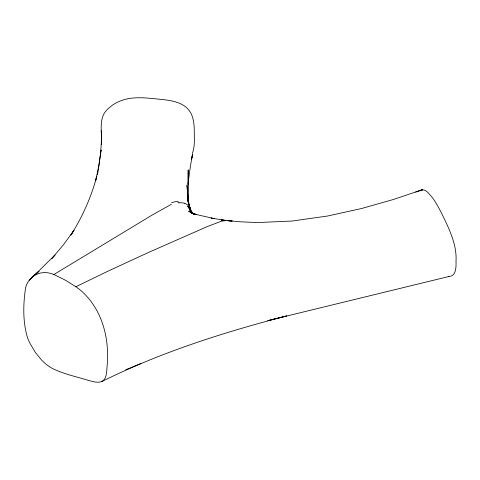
<?xml version="1.0" encoding="UTF-8"?>
<svg xmlns="http://www.w3.org/2000/svg" width="480" height="480" viewBox="0 0 480 480"><rect width="100%" height="100%" fill="white"/><g stroke="black" fill="none" stroke-linecap="round" stroke-linejoin="round"><path stroke-width="0.72" d="M100.602 154.122L101.466 139.632L101.394 144.366L101.454 134.304L101.46 138.954C101.502 131.43 100.224 123.522 102.834 116.25A28.392 22.914 14.9 0 1 105.498 111.516L108.06 108.678L112.614 105.048A48.6 39.222 14.9 0 1 117.828 102.066C131.91 95.22 147.846 98.238 162.786 99.534C171.456 100.632 180.948 102.042 187.434 108.468C193.062 114.018 194.058 122.298 194.274 129.81C194.124 137.688 195.258 145.968 192.306 153.48M187.896 184.086L188.184 169.932L188.688 203.994M187.938 184.614L190.356 166.32L192.546 154.26L191.586 159.162L192.102 156.498M97.512 174.912L101.058 150.03L98.94 165.51L95.592 180.792L96.792 176.382C91.23 197.118 82.398 216.9 70.944 235.038L73.992 230.298L63.462 244.764L52.092 258.258M52.104 258.276L55.008 255.006L28.686 280.89A45.39 26.208 60 0 0 25.566 287.982C23.148 304.2 22.716 321.426 27.39 337.29A33.852 19.542 60 0 0 29.694 342.858L35.256 352.302L41.346 359.802A36.63 21.144 60 0 0 50.118 367.11A45.222 26.112 60 0 0 52.488 368.484C63.402 373.914 75.432 376.428 87.024 379.998C91.38 381.132 95.91 382.872 100.47 381.996C107.178 380.142 106.608 371.13 107.13 365.706C109.41 340.188 103.272 313.308 85.074 294.51A38.91 22.464 60 0 0 82.692 292.158A49.476 28.566 60 0 0 75.906 286.758L67.968 281.754A199.734 115.32 60 0 0 63.354 279.138L53.898 274.512A48.522 28.014 60 0 0 49.212 273.072C41.952 271.362 33.81 274.092 29.274 280.068L39.084 271.2L31.992 277.218M420.678 190.776C425.322 187.41 429.396 194.664 432.366 197.568C437.724 204.99 441.63 213.33 445.59 221.55C451.53 234.114 456.942 247.566 456 261.744C456.216 267.252 456.054 277.164 448.17 276.372M53.898 274.512L152.28 214.968L171.408 204.27M101.832 381.54C160.482 352.368 223.38 332.394 286.65 315.936L267.798 320.658L448.884 276.504M75.906 286.734L109.062 270.636L149.658 251.928L207.072 226.68L221.406 221.214L226.692 220.476L240.63 221.826L257.646 222.564L292.182 221.034L327.516 216.03L361.764 208.476L393.144 199.56L422.532 189.672L415.638 192.09M127.65 369.078L125.856 369.834L140.97 363.48M418.998 190.902L421.788 189.912M177.936 202.362L179.064 202.254M225.888 220.368L221.148 219.99L224.664 220.278L211.038 218.082L214.188 218.604L198.264 214.962L191.088 212.868L196.134 214.602L192.354 213.288M227.394 220.53L229.386 220.944M194.934 214.146L188.634 211.272L194.19 214.14L189.726 210.57L193.422 213.894M184.854 203.22L187.626 205.014L189.816 207.756M194.19 214.14L191.124 212.508L194.136 214.302M191.19 211.032L193.08 213.288M191.838 212.166L187.692 206.262L191.334 211.632M190.656 209.454L191.496 211.956M187.686 200.916L190.404 208.878M190.704 209.838L188.73 203.634L189.162 205.032M189.864 207.87L187.38 196.674L188.226 201.624M101.538 135.384L101.22 130.746M188.328 202.344L188.514 204.522L188.406 203.088M188.292 201.642L186.99 185.052L188.118 201.144M171.54 202.758A57.084 31.344 -71.7 0 1 178.134 201.39M178.842 202.932A43.272 21.498 -61.1 0 1 184.794 203.34M189.756 207.834A33.168 17.556 -62.1 0 1 190.578 209.544M231.42 220.98L228.732 220.758L232.176 221.04L231.42 220.98"/></g></svg>
